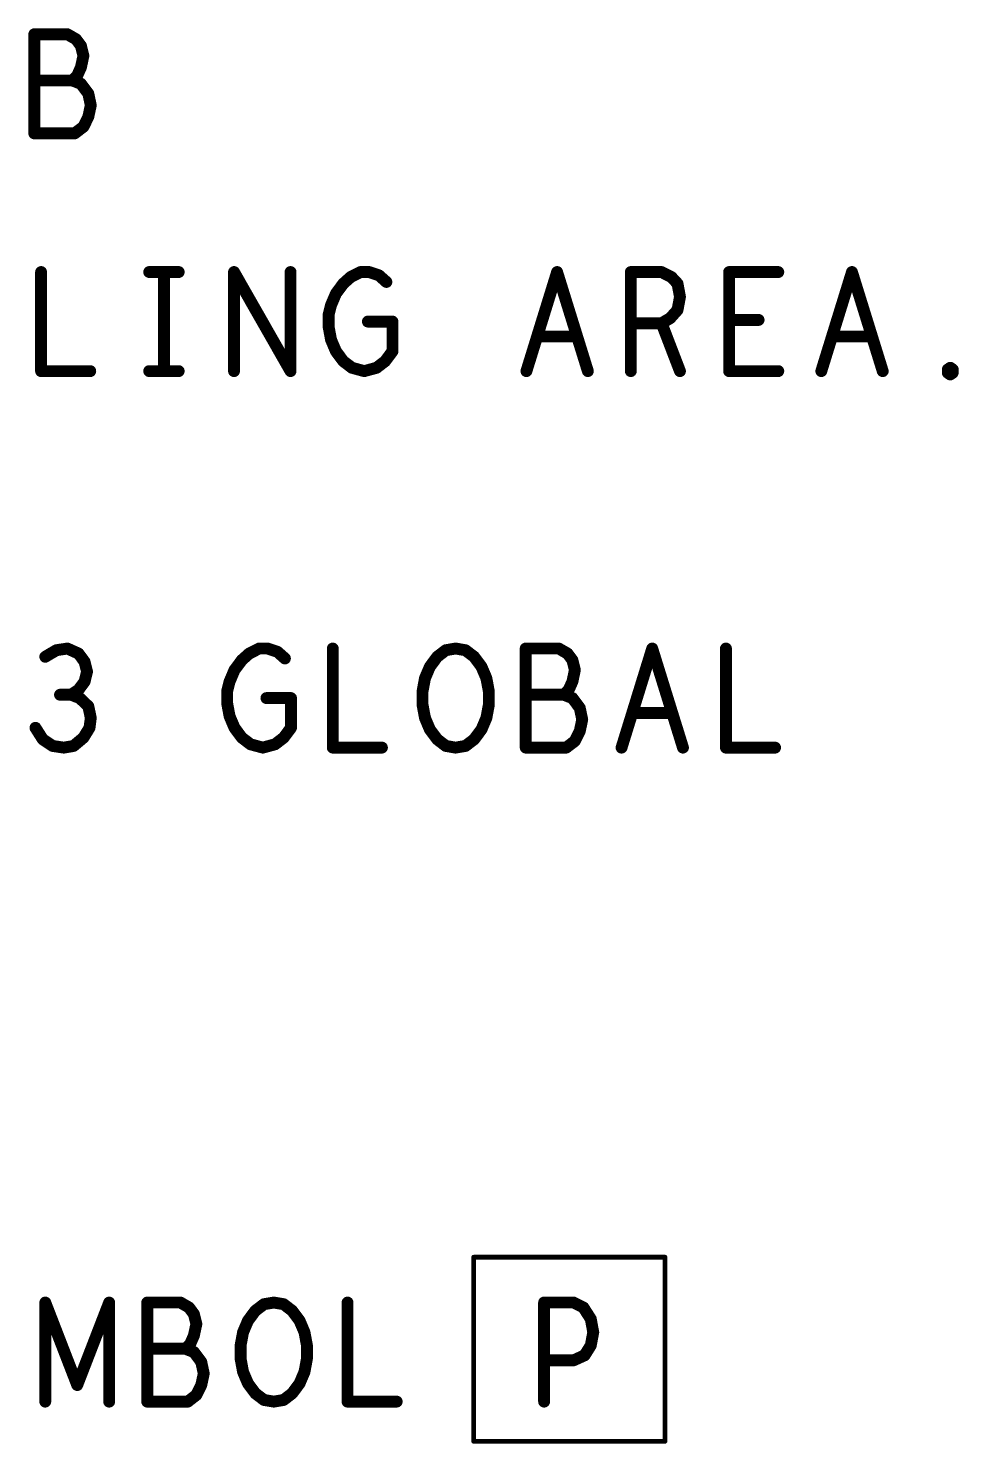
# Model space of a CAD drawing. Extents: x -14.2 to 19.9, y -5.2 to 16.9.
# Drawn here: x -3.089 to -1.915, y 7.139 to 8.924 of the extents above; entities that cross this region are included whole.
import ezdxf

# ---------------------------------------------------------------- set-up
doc = ezdxf.new("R2010")
doc.units = 0
doc.layers.get('0').update_dxf_attribs({"linetype": 'CONTINUOUS'})
doc.layers.add('FAB', color=2, linetype='CONTINUOUS')

# ---------------------------------------------------------------- blocks, each defined once
blk = doc.blocks.new('ROUND_1')
at = {"const_width": 0.003}
blk.add_lwpolyline([(-0.0015, 0, 1), (0.0015, 0, 1)], format="xyb", close=True, dxfattribs=at)
blk = doc.blocks.new('ROUND_105')
at = {"const_width": 0.0075}
blk.add_lwpolyline([(-0.00375, 0, 1), (0.00375, 0, 1)], format="xyb", close=True, dxfattribs=at)

msp = doc.modelspace()

# ---------------------------------------------------------------- linework, layer by layer
at = {"layer": 'FAB'}
for points, const_width in [([(-3.0399, 8.9168), (-3.0817, 8.9168)], 0.015), ([(-3.0817, 8.9168), (-3.0817, 8.7918)], 0.015), ([(-3.029, 8.9105), (-3.0399, 8.9168)], 0.015), ([(-3.0228, 8.9022), (-3.029, 8.9105)], 0.015), ([(-3.0197, 8.8897), (-3.0228, 8.9022)], 0.015), ([(-3.0228, 8.8751), (-3.0197, 8.8897)], 0.015), ([(-3.0275, 8.8647), (-3.0228, 8.8751)], 0.015), ([(-3.0337, 8.8585), (-3.0817, 8.8585)], 0.015), ([(-3.0337, 8.8585), (-3.0275, 8.8647)], 0.015), ([(-3.0228, 8.8543), (-3.0337, 8.8585)], 0.015), ([(-3.0135, 8.8418), (-3.0228, 8.8543)], 0.015), ([(-3.0104, 8.8272), (-3.0135, 8.8418)], 0.015), ([(-3.0135, 8.8126), (-3.0104, 8.8272)], 0.015), ([(-3.0306, 8.7918), (-3.0197, 8.8001)], 0.015), ([(-3.0197, 8.8001), (-3.0135, 8.8126)], 0.015), ([(-3.0817, 8.7918), (-3.0306, 8.7918)], 0.015), ([(-3.0731, 8.6168), (-3.0731, 8.4918)], 0.015), ([(-2.9367, 8.6168), (-2.8995, 8.6168)], 0.015), ([(-2.9181, 8.6168), (-2.9181, 8.4918)], 0.015), ([(-2.8297, 8.4918), (-2.8297, 8.6168)], 0.015), ([(-2.8297, 8.6168), (-2.7584, 8.4918)], 0.015), ([(-2.7584, 8.4918), (-2.7584, 8.6168)], 0.015), ([(-2.7011, 8.5897), (-2.6918, 8.6022)], 0.015), ([(-2.6918, 8.6022), (-2.6825, 8.6105)], 0.015), ([(-2.6825, 8.6105), (-2.6701, 8.6168)], 0.015), ([(-2.6701, 8.6168), (-2.6592, 8.6168)], 0.015), ([(-2.6592, 8.6168), (-2.6468, 8.6126)], 0.015), ([(-2.6468, 8.6126), (-2.6375, 8.6043)], 0.015), ([(-2.4608, 8.4918), (-2.4221, 8.6168)], 0.015), ([(-2.4221, 8.6168), (-2.3833, 8.4918)], 0.015), ([(-2.3291, 8.4918), (-2.3291, 8.6168)], 0.015), ([(-2.3291, 8.6168), (-2.2903, 8.6168)], 0.015), ([(-2.2903, 8.6168), (-2.2779, 8.6105)], 0.015), ([(-2.2779, 8.6105), (-2.2702, 8.6022)], 0.015), ([(-2.2702, 8.6022), (-2.2671, 8.5855)], 0.015), ([(-2.2051, 8.4918), (-2.2051, 8.6168)], 0.015), ([(-2.2051, 8.6168), (-2.1431, 8.6168)], 0.015), ([(-2.0888, 8.4918), (-2.0501, 8.6168)], 0.015), ([(-2.0501, 8.6168), (-2.0113, 8.4918)], 0.015), ([(-2.7073, 8.5751), (-2.7011, 8.5897)], 0.015), ([(-2.2671, 8.5855), (-2.2702, 8.5689)], 0.015), ([(-2.7104, 8.5626), (-2.7073, 8.5751)], 0.015), ([(-2.2702, 8.5689), (-2.2795, 8.5585)], 0.015), ([(-2.7104, 8.548), (-2.7104, 8.5626)], 0.015), ([(-2.7073, 8.5314), (-2.7104, 8.548)], 0.015), ([(-2.6608, 8.5543), (-2.6298, 8.5543)], 0.015), ([(-2.6298, 8.5543), (-2.6298, 8.5168)], 0.015), ([(-2.2903, 8.5522), (-2.3291, 8.5522)], 0.015), ([(-2.2795, 8.5585), (-2.2903, 8.5522)], 0.015), ([(-2.2903, 8.5522), (-2.2671, 8.4918)], 0.015), ([(-2.1679, 8.5564), (-2.2051, 8.5564)], 0.015), ([(-2.7011, 8.5168), (-2.7073, 8.5314)], 0.015), ([(-2.3973, 8.5355), (-2.4469, 8.5355)], 0.015), ([(-2.0253, 8.5355), (-2.0749, 8.5355)], 0.015), ([(-2.6918, 8.5043), (-2.7011, 8.5168)], 0.015), ([(-2.6298, 8.5168), (-2.6391, 8.5043)], 0.015), ([(-2.6809, 8.496), (-2.6918, 8.5043)], 0.015), ([(-2.6654, 8.4918), (-2.6809, 8.496)], 0.015), ([(-2.6499, 8.496), (-2.6654, 8.4918)], 0.015), ([(-2.6391, 8.5043), (-2.6499, 8.496)], 0.015), ([(-1.9292, 8.4939), (-1.9261, 8.496)], 0.015), ([(-1.9292, 8.4897), (-1.9292, 8.4939)], 0.015), ([(-1.9261, 8.496), (-1.923, 8.4939)], 0.015), ([(-1.923, 8.4939), (-1.923, 8.4897)], 0.015), ([(-3.0731, 8.4918), (-3.0111, 8.4918)], 0.015), ([(-2.9367, 8.4918), (-2.8995, 8.4918)], 0.015), ([(-2.1431, 8.4918), (-2.2051, 8.4918)], 0.015), ([(-1.9261, 8.4876), (-1.9292, 8.4897)], 0.015), ([(-1.923, 8.4897), (-1.9261, 8.4876)], 0.015), ([(-3.0538, 8.1397), (-3.0678, 8.1314)], 0.015), ([(-3.0399, 8.1418), (-3.0538, 8.1397)], 0.015), ([(-3.0259, 8.1355), (-3.0399, 8.1418)], 0.015), ([(-3.0182, 8.1251), (-3.0259, 8.1355)], 0.015), ([(-2.8198, 8.1272), (-2.8105, 8.1355)], 0.015), ([(-2.8105, 8.1355), (-2.7981, 8.1418)], 0.015), ([(-2.7981, 8.1418), (-2.7872, 8.1418)], 0.015), ([(-2.7872, 8.1418), (-2.7748, 8.1376)], 0.015), ([(-2.7748, 8.1376), (-2.7655, 8.1293)], 0.015), ([(-2.7051, 8.1418), (-2.7051, 8.0168)], 0.015), ([(-2.5733, 8.1314), (-2.5625, 8.1397)], 0.015), ([(-2.5625, 8.1397), (-2.5501, 8.1418)], 0.015), ([(-2.5501, 8.1418), (-2.5377, 8.1397)], 0.015), ([(-2.5377, 8.1397), (-2.5268, 8.1314)], 0.015), ([(-2.4199, 8.1418), (-2.4617, 8.1418)], 0.015), ([(-2.4617, 8.1418), (-2.4617, 8.0168)], 0.015), ([(-2.409, 8.1355), (-2.4199, 8.1418)], 0.015), ([(-2.4028, 8.1272), (-2.409, 8.1355)], 0.015), ([(-2.3408, 8.0168), (-2.3021, 8.1418)], 0.015), ([(-2.3021, 8.1418), (-2.2633, 8.0168)], 0.015), ([(-2.2091, 8.1418), (-2.2091, 8.0168)], 0.015), ([(-3.0151, 8.1126), (-3.0182, 8.1251)], 0.015), ([(-2.8291, 8.1147), (-2.8198, 8.1272)], 0.015), ([(-2.5888, 8.1043), (-2.5826, 8.1189)], 0.015), ([(-2.5826, 8.1189), (-2.5733, 8.1314)], 0.015), ([(-2.5268, 8.1314), (-2.5175, 8.1189)], 0.015), ([(-2.5175, 8.1189), (-2.5113, 8.1043)], 0.015), ([(-2.3997, 8.1147), (-2.4028, 8.1272)], 0.015), ([(-3.0259, 8.0897), (-3.0182, 8.1001)], 0.015), ([(-3.0182, 8.1001), (-3.0151, 8.1126)], 0.015), ([(-2.8384, 8.0876), (-2.8353, 8.1001)], 0.015), ([(-2.8353, 8.1001), (-2.8291, 8.1147)], 0.015), ([(-2.5919, 8.0876), (-2.5888, 8.1043)], 0.015), ([(-2.5113, 8.1043), (-2.5082, 8.0876)], 0.015), ([(-2.4075, 8.0897), (-2.4028, 8.1001)], 0.015), ([(-2.4028, 8.1001), (-2.3997, 8.1147)], 0.015), ([(-3.0352, 8.0835), (-3.0492, 8.0835)], 0.015), ([(-3.0352, 8.0835), (-3.0259, 8.0897)], 0.015), ([(-3.0244, 8.0793), (-3.0352, 8.0835)], 0.015), ([(-2.8384, 8.073), (-2.8384, 8.0876)], 0.015), ([(-2.5919, 8.071), (-2.5919, 8.0876)], 0.015), ([(-2.5082, 8.0876), (-2.5082, 8.071)], 0.015), ([(-2.4137, 8.0835), (-2.4617, 8.0835)], 0.015), ([(-2.4137, 8.0835), (-2.4075, 8.0897)], 0.015), ([(-2.4028, 8.0793), (-2.4137, 8.0835)], 0.015), ([(-3.0135, 8.0689), (-3.0244, 8.0793)], 0.015), ([(-3.0104, 8.0543), (-3.0135, 8.0689)], 0.015), ([(-2.8353, 8.0564), (-2.8384, 8.073)], 0.015), ([(-2.7888, 8.0793), (-2.7578, 8.0793)], 0.015), ([(-2.7578, 8.0793), (-2.7578, 8.0418)], 0.015), ([(-2.5888, 8.0543), (-2.5919, 8.071)], 0.015), ([(-2.5082, 8.071), (-2.5113, 8.0543)], 0.015), ([(-2.3935, 8.0668), (-2.4028, 8.0793)], 0.015), ([(-2.3904, 8.0522), (-2.3935, 8.0668)], 0.015), ([(-3.012, 8.0418), (-3.0104, 8.0543)], 0.015), ([(-2.8291, 8.0418), (-2.8353, 8.0564)], 0.015), ([(-2.5826, 8.0397), (-2.5888, 8.0543)], 0.015), ([(-2.5113, 8.0543), (-2.5175, 8.0397)], 0.015), ([(-2.3935, 8.0376), (-2.3904, 8.0522)], 0.015), ([(-2.2773, 8.0605), (-2.3269, 8.0605)], 0.015), ([(-3.0802, 8.0418), (-3.0709, 8.0272)], 0.015), ([(-3.0321, 8.0189), (-3.0197, 8.0293)], 0.015), ([(-3.0197, 8.0293), (-3.012, 8.0418)], 0.015), ([(-2.8198, 8.0293), (-2.8291, 8.0418)], 0.015), ([(-2.8089, 8.021), (-2.8198, 8.0293)], 0.015), ([(-2.7671, 8.0293), (-2.7779, 8.021)], 0.015), ([(-2.7578, 8.0418), (-2.7671, 8.0293)], 0.015), ([(-2.5733, 8.0272), (-2.5826, 8.0397)], 0.015), ([(-2.5175, 8.0397), (-2.5268, 8.0272)], 0.015), ([(-2.3997, 8.0251), (-2.3935, 8.0376)], 0.015), ([(-3.0709, 8.0272), (-3.0585, 8.0189)], 0.015), ([(-3.0585, 8.0189), (-3.0445, 8.0168)], 0.015), ([(-3.0445, 8.0168), (-3.0321, 8.0189)], 0.015), ([(-2.7934, 8.0168), (-2.8089, 8.021)], 0.015), ([(-2.7779, 8.021), (-2.7934, 8.0168)], 0.015), ([(-2.7051, 8.0168), (-2.6431, 8.0168)], 0.015), ([(-2.5625, 8.0189), (-2.5733, 8.0272)], 0.015), ([(-2.5501, 8.0168), (-2.5625, 8.0189)], 0.015), ([(-2.5377, 8.0189), (-2.5501, 8.0168)], 0.015), ([(-2.5268, 8.0272), (-2.5377, 8.0189)], 0.015), ([(-2.4617, 8.0168), (-2.4106, 8.0168)], 0.015), ([(-2.4106, 8.0168), (-2.3997, 8.0251)], 0.015), ([(-2.2091, 8.0168), (-2.1471, 8.0168)], 0.015), ([(-2.3559, 7.3739), (-2.5273, 7.3739)], 0.006), ([(-2.5273, 7.3739), (-2.5273, 7.1416)], 0.006), ([(-2.286, 7.3739), (-2.3559, 7.3739)], 0.006), ([(-2.286, 7.1416), (-2.286, 7.3739)], 0.006), ([(-3.0678, 7.1917), (-3.0678, 7.3167)], 0.015), ([(-3.0678, 7.3167), (-3.0275, 7.2126)], 0.015), ([(-3.0275, 7.2126), (-2.9872, 7.3167)], 0.015), ([(-2.9872, 7.3167), (-2.9872, 7.1917)], 0.015), ([(-2.8973, 7.3167), (-2.9392, 7.3167)], 0.015), ([(-2.9392, 7.3167), (-2.9392, 7.1917)], 0.015), ([(-2.8865, 7.3105), (-2.8973, 7.3167)], 0.015), ([(-2.8028, 7.3063), (-2.7919, 7.3146)], 0.015), ([(-2.7919, 7.3146), (-2.7795, 7.3167)], 0.015), ([(-2.7795, 7.3167), (-2.7671, 7.3146)], 0.015), ([(-2.7671, 7.3146), (-2.7563, 7.3063)], 0.015), ([(-2.6865, 7.3167), (-2.6865, 7.1917)], 0.015), ([(-2.4385, 7.1917), (-2.4385, 7.3167)], 0.015), ([(-2.4385, 7.3167), (-2.4013, 7.3167)], 0.015), ([(-2.4013, 7.3167), (-2.3889, 7.3105)], 0.015), ([(-2.8803, 7.3021), (-2.8865, 7.3105)], 0.015), ([(-2.8772, 7.2896), (-2.8803, 7.3021)], 0.015), ([(-2.8121, 7.2938), (-2.8028, 7.3063)], 0.015), ([(-2.7563, 7.3063), (-2.747, 7.2938)], 0.015), ([(-2.3889, 7.3105), (-2.3796, 7.2959)], 0.015), ([(-2.8803, 7.2751), (-2.8772, 7.2896)], 0.015), ([(-2.8214, 7.2626), (-2.8183, 7.2792)], 0.015), ([(-2.8183, 7.2792), (-2.8121, 7.2938)], 0.015), ([(-2.747, 7.2938), (-2.7408, 7.2792)], 0.015), ([(-2.7408, 7.2792), (-2.7377, 7.2626)], 0.015), ([(-2.3796, 7.2959), (-2.3765, 7.2792)], 0.015), ([(-2.3765, 7.2792), (-2.3796, 7.2626)], 0.015), ([(-2.8911, 7.2584), (-2.8849, 7.2646)], 0.015), ([(-2.8849, 7.2646), (-2.8803, 7.2751)], 0.015), ([(-2.8214, 7.2459), (-2.8214, 7.2626)], 0.015), ([(-2.7377, 7.2626), (-2.7377, 7.2459)], 0.015), ([(-2.3796, 7.2626), (-2.3874, 7.2501)], 0.015), ([(-2.8911, 7.2584), (-2.9392, 7.2584)], 0.015), ([(-2.8803, 7.2542), (-2.8911, 7.2584)], 0.015), ([(-2.871, 7.2417), (-2.8803, 7.2542)], 0.015), ([(-2.8183, 7.2292), (-2.8214, 7.2459)], 0.015), ([(-2.7377, 7.2459), (-2.7408, 7.2292)], 0.015), ([(-2.4013, 7.2438), (-2.4385, 7.2438)], 0.015), ([(-2.3874, 7.2501), (-2.4013, 7.2438)], 0.015), ([(-2.8679, 7.2271), (-2.871, 7.2417)], 0.015), ([(-2.871, 7.2126), (-2.8679, 7.2271)], 0.015), ([(-2.8121, 7.2146), (-2.8183, 7.2292)], 0.015), ([(-2.7408, 7.2292), (-2.747, 7.2146)], 0.015), ([(-2.8772, 7.2001), (-2.871, 7.2126)], 0.015), ([(-2.8028, 7.2021), (-2.8121, 7.2146)], 0.015), ([(-2.747, 7.2146), (-2.7563, 7.2021)], 0.015), ([(-2.9392, 7.1917), (-2.888, 7.1917)], 0.015), ([(-2.888, 7.1917), (-2.8772, 7.2001)], 0.015), ([(-2.7919, 7.1938), (-2.8028, 7.2021)], 0.015), ([(-2.7795, 7.1917), (-2.7919, 7.1938)], 0.015), ([(-2.7671, 7.1938), (-2.7795, 7.1917)], 0.015), ([(-2.7563, 7.2021), (-2.7671, 7.1938)], 0.015), ([(-2.6865, 7.1917), (-2.6245, 7.1917)], 0.015), ([(-2.5273, 7.1416), (-2.286, 7.1416)], 0.006)]:
    msp.add_lwpolyline(points, dxfattribs=dict(at, const_width=const_width))

# ---------------------------------------------------------------- block references
for name, p in [('ROUND_105', (-3.0817, 8.9168)), ('ROUND_105', (-3.0817, 8.9168)), ('ROUND_105', (-3.0399, 8.9168)), ('ROUND_105', (-3.0399, 8.9168)), ('ROUND_105', (-3.029, 8.9105)), ('ROUND_105', (-3.029, 8.9105)), ('ROUND_105', (-3.0228, 8.9022)), ('ROUND_105', (-3.0228, 8.9022)), ('ROUND_105', (-3.0197, 8.8897)), ('ROUND_105', (-3.0197, 8.8897)), ('ROUND_105', (-3.0228, 8.8751)), ('ROUND_105', (-3.0228, 8.8751)), ('ROUND_105', (-3.0817, 8.8585)), ('ROUND_105', (-3.0337, 8.8585)), ('ROUND_105', (-3.0337, 8.8585)), ('ROUND_105', (-3.0337, 8.8585)), ('ROUND_105', (-3.0275, 8.8647)), ('ROUND_105', (-3.0275, 8.8647)), ('ROUND_105', (-3.0228, 8.8543)), ('ROUND_105', (-3.0228, 8.8543)), ('ROUND_105', (-3.0135, 8.8418)), ('ROUND_105', (-3.0135, 8.8418)), ('ROUND_105', (-3.0104, 8.8272)), ('ROUND_105', (-3.0104, 8.8272)), ('ROUND_105', (-3.0197, 8.8001)), ('ROUND_105', (-3.0197, 8.8001)), ('ROUND_105', (-3.0135, 8.8126)), ('ROUND_105', (-3.0135, 8.8126)), ('ROUND_105', (-3.0817, 8.7918)), ('ROUND_105', (-3.0817, 8.7918)), ('ROUND_105', (-3.0306, 8.7918)), ('ROUND_105', (-3.0306, 8.7918)), ('ROUND_105', (-3.0731, 8.6168)), ('ROUND_105', (-2.9367, 8.6168)), ('ROUND_105', (-2.9181, 8.6168)), ('ROUND_105', (-2.8995, 8.6168)), ('ROUND_105', (-2.8297, 8.6168)), ('ROUND_105', (-2.8297, 8.6168)), ('ROUND_105', (-2.7584, 8.6168)), ('ROUND_105', (-2.6918, 8.6022)), ('ROUND_105', (-2.6918, 8.6022)), ('ROUND_105', (-2.6825, 8.6105)), ('ROUND_105', (-2.6825, 8.6105)), ('ROUND_105', (-2.6701, 8.6168)), ('ROUND_105', (-2.6701, 8.6168)), ('ROUND_105', (-2.6592, 8.6168)), ('ROUND_105', (-2.6592, 8.6168)), ('ROUND_105', (-2.6468, 8.6126)), ('ROUND_105', (-2.6468, 8.6126)), ('ROUND_105', (-2.6375, 8.6043)), ('ROUND_105', (-2.4221, 8.6168)), ('ROUND_105', (-2.4221, 8.6168)), ('ROUND_105', (-2.3291, 8.6168)), ('ROUND_105', (-2.3291, 8.6168)), ('ROUND_105', (-2.2903, 8.6168)), ('ROUND_105', (-2.2903, 8.6168)), ('ROUND_105', (-2.2779, 8.6105)), ('ROUND_105', (-2.2779, 8.6105)), ('ROUND_105', (-2.2702, 8.6022)), ('ROUND_105', (-2.2702, 8.6022)), ('ROUND_105', (-2.2051, 8.6168)), ('ROUND_105', (-2.2051, 8.6168)), ('ROUND_105', (-2.1431, 8.6168)), ('ROUND_105', (-2.0501, 8.6168)), ('ROUND_105', (-2.0501, 8.6168)), ('ROUND_105', (-2.7011, 8.5897)), ('ROUND_105', (-2.7011, 8.5897)), ('ROUND_105', (-2.2671, 8.5855)), ('ROUND_105', (-2.2671, 8.5855)), ('ROUND_105', (-2.7073, 8.5751)), ('ROUND_105', (-2.7073, 8.5751)), ('ROUND_105', (-2.2702, 8.5689)), ('ROUND_105', (-2.2702, 8.5689)), ('ROUND_105', (-2.7104, 8.5626)), ('ROUND_105', (-2.7104, 8.5626)), ('ROUND_105', (-2.7104, 8.548)), ('ROUND_105', (-2.7104, 8.548)), ('ROUND_105', (-2.6608, 8.5543)), ('ROUND_105', (-2.6298, 8.5543)), ('ROUND_105', (-2.6298, 8.5543)), ('ROUND_105', (-2.3291, 8.5522)), ('ROUND_105', (-2.2903, 8.5522)), ('ROUND_105', (-2.2903, 8.5522)), ('ROUND_105', (-2.2903, 8.5522)), ('ROUND_105', (-2.2795, 8.5585)), ('ROUND_105', (-2.2795, 8.5585)), ('ROUND_105', (-2.2051, 8.5564)), ('ROUND_105', (-2.1679, 8.5564)), ('ROUND_105', (-2.7073, 8.5314)), ('ROUND_105', (-2.7073, 8.5314)), ('ROUND_105', (-2.4469, 8.5355)), ('ROUND_105', (-2.3973, 8.5355)), ('ROUND_105', (-2.0749, 8.5355)), ('ROUND_105', (-2.0253, 8.5355)), ('ROUND_105', (-2.7011, 8.5168)), ('ROUND_105', (-2.7011, 8.5168)), ('ROUND_105', (-2.6298, 8.5168)), ('ROUND_105', (-2.6298, 8.5168)), ('ROUND_105', (-2.6918, 8.5043)), ('ROUND_105', (-2.6918, 8.5043)), ('ROUND_105', (-2.6809, 8.496)), ('ROUND_105', (-2.6809, 8.496)), ('ROUND_105', (-2.6499, 8.496)), ('ROUND_105', (-2.6499, 8.496)), ('ROUND_105', (-2.6391, 8.5043)), ('ROUND_105', (-2.6391, 8.5043)), ('ROUND_105', (-1.9292, 8.4939)), ('ROUND_105', (-1.9292, 8.4939)), ('ROUND_105', (-1.9261, 8.496)), ('ROUND_105', (-1.9261, 8.496)), ('ROUND_105', (-1.923, 8.4939)), ('ROUND_105', (-1.923, 8.4939)), ('ROUND_105', (-3.0731, 8.4918)), ('ROUND_105', (-3.0731, 8.4918)), ('ROUND_105', (-3.0111, 8.4918)), ('ROUND_105', (-2.9367, 8.4918)), ('ROUND_105', (-2.9181, 8.4918)), ('ROUND_105', (-2.8995, 8.4918)), ('ROUND_105', (-2.8297, 8.4918)), ('ROUND_105', (-2.7584, 8.4918)), ('ROUND_105', (-2.7584, 8.4918)), ('ROUND_105', (-2.6654, 8.4918)), ('ROUND_105', (-2.6654, 8.4918)), ('ROUND_105', (-2.4608, 8.4918)), ('ROUND_105', (-2.3833, 8.4918)), ('ROUND_105', (-2.3291, 8.4918)), ('ROUND_105', (-2.2671, 8.4918)), ('ROUND_105', (-2.2051, 8.4918)), ('ROUND_105', (-2.2051, 8.4918)), ('ROUND_105', (-2.1431, 8.4918)), ('ROUND_105', (-2.0888, 8.4918)), ('ROUND_105', (-2.0113, 8.4918)), ('ROUND_105', (-1.9292, 8.4897)), ('ROUND_105', (-1.9292, 8.4897)), ('ROUND_105', (-1.9261, 8.4876)), ('ROUND_105', (-1.9261, 8.4876)), ('ROUND_105', (-1.923, 8.4897)), ('ROUND_105', (-1.923, 8.4897)), ('ROUND_105', (-3.0538, 8.1397)), ('ROUND_105', (-3.0538, 8.1397)), ('ROUND_105', (-3.0399, 8.1418)), ('ROUND_105', (-3.0399, 8.1418)), ('ROUND_105', (-3.0259, 8.1355)), ('ROUND_105', (-3.0259, 8.1355)), ('ROUND_105', (-2.8105, 8.1355)), ('ROUND_105', (-2.8105, 8.1355)), ('ROUND_105', (-2.7981, 8.1418)), ('ROUND_105', (-2.7981, 8.1418)), ('ROUND_105', (-2.7872, 8.1418)), ('ROUND_105', (-2.7872, 8.1418)), ('ROUND_105', (-2.7748, 8.1376)), ('ROUND_105', (-2.7748, 8.1376)), ('ROUND_105', (-2.7051, 8.1418)), ('ROUND_105', (-2.5625, 8.1397)), ('ROUND_105', (-2.5625, 8.1397)), ('ROUND_105', (-2.5501, 8.1418)), ('ROUND_105', (-2.5501, 8.1418)), ('ROUND_105', (-2.5377, 8.1397)), ('ROUND_105', (-2.5377, 8.1397)), ('ROUND_105', (-2.4617, 8.1418)), ('ROUND_105', (-2.4617, 8.1418)), ('ROUND_105', (-2.4199, 8.1418)), ('ROUND_105', (-2.4199, 8.1418)), ('ROUND_105', (-2.409, 8.1355)), ('ROUND_105', (-2.409, 8.1355)), ('ROUND_105', (-2.3021, 8.1418)), ('ROUND_105', (-2.3021, 8.1418)), ('ROUND_105', (-2.2091, 8.1418)), ('ROUND_105', (-3.0678, 8.1314)), ('ROUND_105', (-3.0182, 8.1251)), ('ROUND_105', (-3.0182, 8.1251)), ('ROUND_105', (-2.8198, 8.1272)), ('ROUND_105', (-2.8198, 8.1272)), ('ROUND_105', (-2.7655, 8.1293)), ('ROUND_105', (-2.5826, 8.1189)), ('ROUND_105', (-2.5826, 8.1189)), ('ROUND_105', (-2.5733, 8.1314)), ('ROUND_105', (-2.5733, 8.1314)), ('ROUND_105', (-2.5268, 8.1314)), ('ROUND_105', (-2.5268, 8.1314)), ('ROUND_105', (-2.5175, 8.1189)), ('ROUND_105', (-2.5175, 8.1189)), ('ROUND_105', (-2.4028, 8.1272)), ('ROUND_105', (-2.4028, 8.1272)), ('ROUND_105', (-3.0182, 8.1001)), ('ROUND_105', (-3.0182, 8.1001)), ('ROUND_105', (-3.0151, 8.1126)), ('ROUND_105', (-3.0151, 8.1126)), ('ROUND_105', (-2.8353, 8.1001)), ('ROUND_105', (-2.8353, 8.1001)), ('ROUND_105', (-2.8291, 8.1147)), ('ROUND_105', (-2.8291, 8.1147)), ('ROUND_105', (-2.5888, 8.1043)), ('ROUND_105', (-2.5888, 8.1043)), ('ROUND_105', (-2.5113, 8.1043)), ('ROUND_105', (-2.5113, 8.1043)), ('ROUND_105', (-2.4028, 8.1001)), ('ROUND_105', (-2.4028, 8.1001)), ('ROUND_105', (-2.3997, 8.1147)), ('ROUND_105', (-2.3997, 8.1147)), ('ROUND_105', (-3.0492, 8.0835)), ('ROUND_105', (-3.0352, 8.0835)), ('ROUND_105', (-3.0352, 8.0835)), ('ROUND_105', (-3.0352, 8.0835)), ('ROUND_105', (-3.0259, 8.0897)), ('ROUND_105', (-3.0259, 8.0897)), ('ROUND_105', (-2.8384, 8.0876)), ('ROUND_105', (-2.8384, 8.0876)), ('ROUND_105', (-2.5919, 8.0876)), ('ROUND_105', (-2.5919, 8.0876)), ('ROUND_105', (-2.5082, 8.0876)), ('ROUND_105', (-2.5082, 8.0876)), ('ROUND_105', (-2.4617, 8.0835)), ('ROUND_105', (-2.4137, 8.0835)), ('ROUND_105', (-2.4137, 8.0835)), ('ROUND_105', (-2.4137, 8.0835)), ('ROUND_105', (-2.4075, 8.0897)), ('ROUND_105', (-2.4075, 8.0897)), ('ROUND_105', (-3.0244, 8.0793)), ('ROUND_105', (-3.0244, 8.0793)), ('ROUND_105', (-3.0135, 8.0689)), ('ROUND_105', (-3.0135, 8.0689)), ('ROUND_105', (-2.8384, 8.073)), ('ROUND_105', (-2.8384, 8.073)), ('ROUND_105', (-2.7888, 8.0793)), ('ROUND_105', (-2.7578, 8.0793)), ('ROUND_105', (-2.7578, 8.0793)), ('ROUND_105', (-2.5919, 8.071)), ('ROUND_105', (-2.5919, 8.071)), ('ROUND_105', (-2.5082, 8.071)), ('ROUND_105', (-2.5082, 8.071)), ('ROUND_105', (-2.4028, 8.0793)), ('ROUND_105', (-2.4028, 8.0793)), ('ROUND_105', (-2.3935, 8.0668)), ('ROUND_105', (-2.3935, 8.0668)), ('ROUND_105', (-3.0104, 8.0543)), ('ROUND_105', (-3.0104, 8.0543)), ('ROUND_105', (-2.8353, 8.0564)), ('ROUND_105', (-2.8353, 8.0564)), ('ROUND_105', (-2.5888, 8.0543)), ('ROUND_105', (-2.5888, 8.0543)), ('ROUND_105', (-2.5113, 8.0543)), ('ROUND_105', (-2.5113, 8.0543)), ('ROUND_105', (-2.3904, 8.0522)), ('ROUND_105', (-2.3904, 8.0522)), ('ROUND_105', (-2.3269, 8.0605)), ('ROUND_105', (-2.2773, 8.0605)), ('ROUND_105', (-3.0802, 8.0418)), ('ROUND_105', (-3.0197, 8.0293)), ('ROUND_105', (-3.0197, 8.0293)), ('ROUND_105', (-3.012, 8.0418)), ('ROUND_105', (-3.012, 8.0418)), ('ROUND_105', (-2.8291, 8.0418)), ('ROUND_105', (-2.8291, 8.0418)), ('ROUND_105', (-2.8198, 8.0293)), ('ROUND_105', (-2.8198, 8.0293)), ('ROUND_105', (-2.7671, 8.0293)), ('ROUND_105', (-2.7671, 8.0293)), ('ROUND_105', (-2.7578, 8.0418)), ('ROUND_105', (-2.7578, 8.0418)), ('ROUND_105', (-2.5826, 8.0397)), ('ROUND_105', (-2.5826, 8.0397)), ('ROUND_105', (-2.5175, 8.0397)), ('ROUND_105', (-2.5175, 8.0397)), ('ROUND_105', (-2.3935, 8.0376)), ('ROUND_105', (-2.3935, 8.0376)), ('ROUND_105', (-3.0709, 8.0272)), ('ROUND_105', (-3.0709, 8.0272)), ('ROUND_105', (-3.0585, 8.0189)), ('ROUND_105', (-3.0585, 8.0189)), ('ROUND_105', (-3.0445, 8.0168)), ('ROUND_105', (-3.0445, 8.0168)), ('ROUND_105', (-3.0321, 8.0189)), ('ROUND_105', (-3.0321, 8.0189)), ('ROUND_105', (-2.8089, 8.021)), ('ROUND_105', (-2.8089, 8.021)), ('ROUND_105', (-2.7934, 8.0168)), ('ROUND_105', (-2.7934, 8.0168)), ('ROUND_105', (-2.7779, 8.021)), ('ROUND_105', (-2.7779, 8.021)), ('ROUND_105', (-2.7051, 8.0168)), ('ROUND_105', (-2.7051, 8.0168)), ('ROUND_105', (-2.6431, 8.0168)), ('ROUND_105', (-2.5733, 8.0272)), ('ROUND_105', (-2.5733, 8.0272)), ('ROUND_105', (-2.5625, 8.0189)), ('ROUND_105', (-2.5625, 8.0189)), ('ROUND_105', (-2.5501, 8.0168)), ('ROUND_105', (-2.5501, 8.0168)), ('ROUND_105', (-2.5377, 8.0189)), ('ROUND_105', (-2.5377, 8.0189)), ('ROUND_105', (-2.5268, 8.0272)), ('ROUND_105', (-2.5268, 8.0272)), ('ROUND_105', (-2.4617, 8.0168)), ('ROUND_105', (-2.4617, 8.0168)), ('ROUND_105', (-2.4106, 8.0168)), ('ROUND_105', (-2.4106, 8.0168)), ('ROUND_105', (-2.3997, 8.0251)), ('ROUND_105', (-2.3997, 8.0251)), ('ROUND_105', (-2.3408, 8.0168)), ('ROUND_105', (-2.2633, 8.0168)), ('ROUND_105', (-2.2091, 8.0168)), ('ROUND_105', (-2.2091, 8.0168)), ('ROUND_105', (-2.1471, 8.0168)), ('ROUND_1', (-2.5273, 7.3739)), ('ROUND_1', (-2.5273, 7.3739)), ('ROUND_1', (-2.3559, 7.3739)), ('ROUND_1', (-2.3559, 7.3739)), ('ROUND_1', (-2.286, 7.3739)), ('ROUND_1', (-2.286, 7.3739)), ('ROUND_105', (-3.0678, 7.3167)), ('ROUND_105', (-3.0678, 7.3167)), ('ROUND_105', (-2.9872, 7.3167)), ('ROUND_105', (-2.9872, 7.3167)), ('ROUND_105', (-2.9392, 7.3167)), ('ROUND_105', (-2.9392, 7.3167)), ('ROUND_105', (-2.8973, 7.3167)), ('ROUND_105', (-2.8973, 7.3167)), ('ROUND_105', (-2.7919, 7.3146)), ('ROUND_105', (-2.7919, 7.3146)), ('ROUND_105', (-2.7795, 7.3167)), ('ROUND_105', (-2.7795, 7.3167)), ('ROUND_105', (-2.7671, 7.3146)), ('ROUND_105', (-2.7671, 7.3146)), ('ROUND_105', (-2.6865, 7.3167)), ('ROUND_105', (-2.4385, 7.3167)), ('ROUND_105', (-2.4385, 7.3167)), ('ROUND_105', (-2.4013, 7.3167)), ('ROUND_105', (-2.4013, 7.3167)), ('ROUND_105', (-2.8865, 7.3105)), ('ROUND_105', (-2.8865, 7.3105)), ('ROUND_105', (-2.8803, 7.3021)), ('ROUND_105', (-2.8803, 7.3021)), ('ROUND_105', (-2.8028, 7.3063)), ('ROUND_105', (-2.8028, 7.3063)), ('ROUND_105', (-2.7563, 7.3063)), ('ROUND_105', (-2.7563, 7.3063)), ('ROUND_105', (-2.3889, 7.3105)), ('ROUND_105', (-2.3889, 7.3105)), ('ROUND_105', (-2.8772, 7.2896)), ('ROUND_105', (-2.8772, 7.2896)), ('ROUND_105', (-2.8183, 7.2792)), ('ROUND_105', (-2.8183, 7.2792)), ('ROUND_105', (-2.8121, 7.2938)), ('ROUND_105', (-2.8121, 7.2938)), ('ROUND_105', (-2.747, 7.2938)), ('ROUND_105', (-2.747, 7.2938)), ('ROUND_105', (-2.7408, 7.2792)), ('ROUND_105', (-2.7408, 7.2792)), ('ROUND_105', (-2.3796, 7.2959)), ('ROUND_105', (-2.3796, 7.2959)), ('ROUND_105', (-2.3765, 7.2792)), ('ROUND_105', (-2.3765, 7.2792)), ('ROUND_105', (-2.8849, 7.2646)), ('ROUND_105', (-2.8849, 7.2646)), ('ROUND_105', (-2.8803, 7.2751)), ('ROUND_105', (-2.8803, 7.2751)), ('ROUND_105', (-2.8214, 7.2626)), ('ROUND_105', (-2.8214, 7.2626)), ('ROUND_105', (-2.7377, 7.2626)), ('ROUND_105', (-2.7377, 7.2626)), ('ROUND_105', (-2.3796, 7.2626)), ('ROUND_105', (-2.3796, 7.2626)), ('ROUND_105', (-2.9392, 7.2584)), ('ROUND_105', (-2.8911, 7.2584)), ('ROUND_105', (-2.8911, 7.2584)), ('ROUND_105', (-2.8911, 7.2584)), ('ROUND_105', (-2.8803, 7.2542)), ('ROUND_105', (-2.8803, 7.2542)), ('ROUND_105', (-2.8214, 7.2459)), ('ROUND_105', (-2.8214, 7.2459)), ('ROUND_105', (-2.7377, 7.2459)), ('ROUND_105', (-2.7377, 7.2459)), ('ROUND_105', (-2.4385, 7.2438)), ('ROUND_105', (-2.4013, 7.2438)), ('ROUND_105', (-2.4013, 7.2438)), ('ROUND_105', (-2.3874, 7.2501)), ('ROUND_105', (-2.3874, 7.2501)), ('ROUND_105', (-2.871, 7.2417)), ('ROUND_105', (-2.871, 7.2417)), ('ROUND_105', (-2.8679, 7.2271)), ('ROUND_105', (-2.8679, 7.2271)), ('ROUND_105', (-2.8183, 7.2292)), ('ROUND_105', (-2.8183, 7.2292)), ('ROUND_105', (-2.7408, 7.2292)), ('ROUND_105', (-2.7408, 7.2292)), ('ROUND_105', (-3.0275, 7.2126)), ('ROUND_105', (-3.0275, 7.2126)), ('ROUND_105', (-2.871, 7.2126)), ('ROUND_105', (-2.871, 7.2126)), ('ROUND_105', (-2.8121, 7.2146)), ('ROUND_105', (-2.8121, 7.2146)), ('ROUND_105', (-2.747, 7.2146)), ('ROUND_105', (-2.747, 7.2146)), ('ROUND_105', (-3.0678, 7.1917)), ('ROUND_105', (-2.9872, 7.1917)), ('ROUND_105', (-2.9392, 7.1917)), ('ROUND_105', (-2.9392, 7.1917)), ('ROUND_105', (-2.888, 7.1917)), ('ROUND_105', (-2.888, 7.1917)), ('ROUND_105', (-2.8772, 7.2001)), ('ROUND_105', (-2.8772, 7.2001)), ('ROUND_105', (-2.8028, 7.2021)), ('ROUND_105', (-2.8028, 7.2021)), ('ROUND_105', (-2.7919, 7.1938)), ('ROUND_105', (-2.7919, 7.1938)), ('ROUND_105', (-2.7795, 7.1917)), ('ROUND_105', (-2.7795, 7.1917)), ('ROUND_105', (-2.7671, 7.1938)), ('ROUND_105', (-2.7671, 7.1938)), ('ROUND_105', (-2.7563, 7.2021)), ('ROUND_105', (-2.7563, 7.2021)), ('ROUND_105', (-2.6865, 7.1917)), ('ROUND_105', (-2.6865, 7.1917)), ('ROUND_105', (-2.6245, 7.1917)), ('ROUND_105', (-2.4385, 7.1917)), ('ROUND_1', (-2.5273, 7.1416)), ('ROUND_1', (-2.5273, 7.1416)), ('ROUND_1', (-2.286, 7.1416)), ('ROUND_1', (-2.286, 7.1416))]:
    msp.add_blockref(name, p, dxfattribs=at)

doc.saveas('drawing.dxf')
